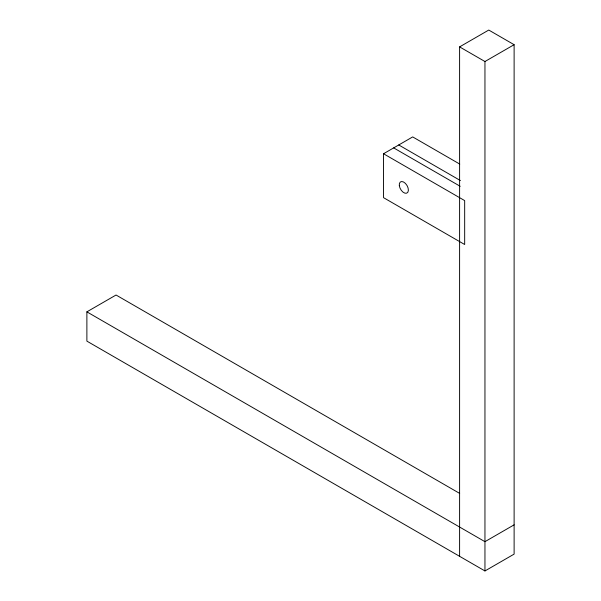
<?xml version="1.0" encoding="UTF-8"?>
<svg xmlns="http://www.w3.org/2000/svg" width="601" height="601" viewBox="0 0 601 601"><rect width="100%" height="100%" fill="white"/><g stroke="black" fill="none" stroke-linecap="round" stroke-linejoin="round"><path stroke-width="0.9" d="M459.6 556.308L459.6 46.886L488.763 30.05L514.118 44.692L514.118 554.114L484.954 570.95L86.882 341.128L86.882 311.851L116.046 295.016L459.682 493.413M459.6 46.886L484.954 61.52L514.118 44.692M383.536 153.751L464.671 200.591L464.671 244.509L383.536 197.661L383.536 153.751L412.692 136.915L459.757 164.081M514.118 524.838L484.954 541.674L86.882 311.851M398.748 144.961L460.411 180.563M393.678 147.891L460.208 186.302M484.954 61.52L484.954 570.95M399.312 185.649A6.453 3.726 60 0 0 406.697 193.169A6.453 3.726 60 0 0 405.45 183.433A6.453 3.726 60 0 0 399.312 185.649"/></g></svg>
